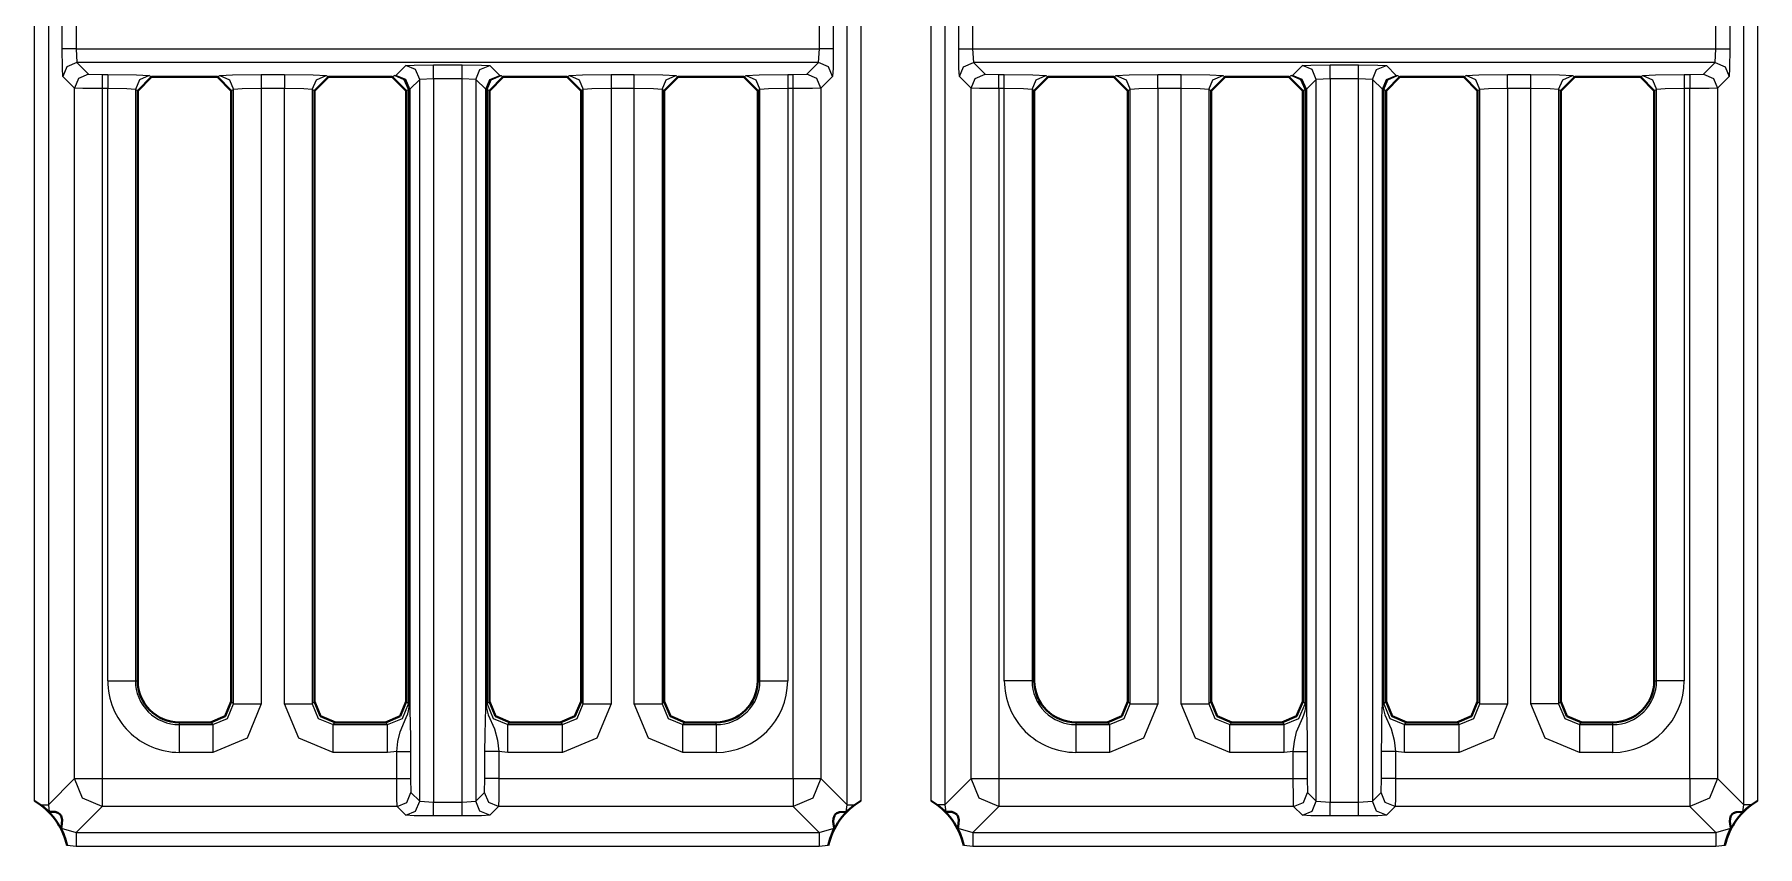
# Model space of a CAD drawing. Header units: millimetres. Extents: x 0 to 2941, y -405 to 1422.
# Drawn here: x 451.8 to 513.9, y 1053.7 to 1082.9 of the extents above; entities that cross this region are included whole.
import ezdxf

# ---------------------------------------------------------------- set-up
doc = ezdxf.new("R2010")
doc.units = ezdxf.units.MM
doc.layers.add('FINE', color=9, linetype='Continuous')
doc.layers.add('OUTLINE', color=7, linetype='Continuous')

msp = doc.modelspace()

# ---------------------------------------------------------------- linework, layer by layer
at = {"layer": 'FINE', "lineweight": 9}
for p, q in [((451.78, 1055.348), (451.78, 1109.928)), ((452.28, 1109.928), (452.28, 1055.203)), ((481.054, 1055.203), (481.054, 1109.928)), ((481.553, 1109.928), (481.553, 1055.348)), ((484.08, 1055.348), (484.08, 1109.928)), ((484.579, 1109.928), (484.579, 1055.203)), ((513.354, 1055.203), (513.354, 1109.928)), ((513.853, 1109.928), (513.853, 1055.348)), ((452.778, 1082.427), (452.778, 1083.453)), ((453.278, 1083.453), (453.278, 1082.427)), ((485.078, 1082.427), (485.078, 1083.453)), ((512.855, 1083.453), (512.855, 1082.427)), ((453.278, 1082.427), (453.303, 1081.928)), ((480.03, 1081.928), (480.055, 1082.427)), ((485.578, 1082.427), (485.603, 1081.928)), ((512.33, 1081.928), (512.356, 1082.427)), ((453.223, 1081.008), (452.803, 1081.428)), ((453.303, 1081.928), (453.723, 1081.508)), ((480.03, 1081.928), (453.303, 1081.928)), ((453.723, 1081.508), (454.223, 1081.495)), ((454.223, 1081.495), (454.419, 1081.495)), ((455.916, 1081.458), (455.999, 1081.417)), ((458.37, 1081.417), (458.452, 1081.458)), ((459.95, 1081.495), (460.79, 1081.495)), ((462.288, 1081.458), (462.37, 1081.417)), ((464.67, 1081.417), (464.752, 1081.458)), ((464.752, 1081.458), (464.8, 1081.466)), ((464.8, 1081.466), (465.157, 1081.823)), ((466.157, 1081.349), (465.657, 1081.323)), ((466.157, 1081.849), (467.182, 1081.849)), ((467.182, 1055.306), (467.182, 1081.349)), ((467.682, 1081.323), (467.182, 1081.349)), ((468.182, 1081.823), (468.539, 1081.466)), ((468.539, 1081.466), (468.588, 1081.458)), ((468.588, 1081.458), (468.67, 1081.417)), ((470.97, 1081.417), (471.052, 1081.458)), ((472.55, 1081.495), (473.39, 1081.495)), ((474.888, 1081.458), (474.97, 1081.417)), ((477.335, 1081.417), (477.417, 1081.458)), ((478.915, 1081.495), (479.11, 1081.495)), ((479.11, 1081.495), (479.61, 1081.508)), ((479.61, 1081.508), (480.03, 1081.928)), ((480.53, 1081.428), (480.11, 1081.008)), ((488.216, 1081.458), (488.298, 1081.417)), ((490.67, 1081.417), (490.752, 1081.458)), ((492.25, 1081.495), (493.09, 1081.495)), ((494.588, 1081.458), (494.67, 1081.417)), ((496.97, 1081.417), (497.052, 1081.458)), ((497.052, 1081.458), (497.1, 1081.466)), ((497.1, 1081.466), (497.457, 1081.823)), ((497.957, 1081.323), (497.6, 1080.966)), ((498.457, 1081.349), (497.957, 1081.323)), ((497.957, 1055.331), (497.957, 1081.323)), ((498.457, 1081.849), (499.483, 1081.849)), ((498.457, 1081.349), (498.457, 1055.306)), ((499.483, 1081.349), (498.457, 1081.349)), ((499.483, 1055.306), (499.483, 1081.349)), ((499.982, 1081.323), (499.483, 1081.349)), ((500.34, 1080.966), (499.982, 1081.323)), ((499.982, 1081.323), (499.982, 1055.331)), ((500.482, 1081.823), (500.839, 1081.466)), ((500.839, 1081.466), (500.888, 1081.458)), ((500.888, 1081.458), (500.97, 1081.417)), ((503.27, 1081.417), (503.352, 1081.458)), ((504.85, 1081.495), (505.69, 1081.495)), ((507.187, 1081.458), (507.27, 1081.417)), ((509.635, 1081.417), (509.717, 1081.458)), ((511.215, 1081.495), (511.41, 1081.495)), ((511.41, 1081.495), (511.91, 1081.508)), ((511.91, 1081.508), (512.33, 1081.928)), ((512.83, 1081.428), (512.41, 1081.008)), ((453.223, 1056.147), (453.223, 1081.008)), ((454.223, 1080.995), (454.223, 1056.147)), ((454.419, 1080.995), (454.223, 1080.995)), ((454.419, 1059.672), (454.419, 1080.995)), ((455.498, 1080.917), (455.417, 1080.958)), ((455.417, 1080.958), (455.417, 1059.672)), ((459.95, 1080.995), (459.95, 1058.84)), ((465.251, 1080.958), (465.17, 1080.917)), ((465.283, 1080.966), (465.251, 1080.958)), ((465.251, 1058.84), (465.251, 1080.958)), ((465.283, 1058.84), (465.283, 1080.966)), ((465.3, 1080.966), (465.3, 1058.84)), ((468.056, 1080.966), (468.056, 1058.84)), ((468.088, 1080.958), (468.056, 1080.966)), ((468.17, 1080.917), (468.088, 1080.958)), ((468.088, 1080.958), (468.088, 1058.84)), ((472.55, 1080.995), (472.55, 1058.84)), ((474.47, 1080.917), (474.388, 1080.958)), ((474.388, 1080.958), (474.388, 1058.84)), ((478.915, 1080.995), (478.915, 1059.672)), ((480.11, 1081.008), (480.11, 1056.147)), ((493.09, 1080.995), (492.25, 1080.995)), ((492.25, 1080.995), (492.25, 1058.84)), ((493.09, 1058.84), (493.09, 1080.995)), ((494.088, 1080.958), (494.088, 1058.84)), ((494.17, 1080.917), (494.088, 1080.958)), ((497.551, 1080.958), (497.47, 1080.917)), ((497.583, 1080.966), (497.551, 1080.958)), ((497.551, 1058.84), (497.551, 1080.958)), ((497.583, 1058.84), (497.583, 1080.966)), ((497.6, 1080.966), (497.6, 1058.84)), ((500.34, 1058.84), (500.34, 1080.966)), ((500.356, 1080.966), (500.356, 1058.84)), ((500.388, 1080.958), (500.356, 1080.966)), ((500.47, 1080.917), (500.388, 1080.958)), ((500.388, 1080.958), (500.388, 1058.84)), ((504.85, 1080.995), (504.85, 1058.84)), ((505.69, 1080.995), (504.85, 1080.995)), ((505.69, 1058.84), (505.69, 1080.995)), ((511.215, 1080.995), (511.215, 1059.672)), ((511.41, 1080.995), (511.215, 1080.995)), ((511.41, 1056.147), (511.41, 1080.995)), ((512.41, 1081.008), (512.41, 1056.147)), ((455.417, 1059.672), (455.498, 1059.672)), ((477.835, 1059.672), (477.916, 1059.672)), ((510.135, 1059.672), (510.216, 1059.672)), ((458.87, 1058.921), (458.951, 1058.84)), ((465.17, 1058.921), (465.251, 1058.84)), ((468.088, 1058.84), (468.17, 1058.921)), ((471.47, 1058.921), (471.551, 1058.84)), ((474.388, 1058.84), (474.47, 1058.921)), ((494.088, 1058.84), (494.17, 1058.921)), ((497.47, 1058.921), (497.551, 1058.84)), ((500.388, 1058.84), (500.47, 1058.921)), ((503.77, 1058.921), (503.851, 1058.84)), ((506.688, 1058.84), (506.77, 1058.921)), ((456.998, 1058.172), (456.998, 1058.091)), ((456.998, 1058.091), (458.202, 1058.091)), ((458.202, 1058.091), (458.121, 1058.172)), ((464.502, 1058.091), (464.421, 1058.172)), ((468.919, 1058.172), (468.837, 1058.091)), ((468.837, 1058.091), (470.802, 1058.091)), ((470.802, 1058.091), (470.721, 1058.172)), ((475.219, 1058.172), (475.137, 1058.091)), ((475.137, 1058.091), (476.335, 1058.091)), ((476.335, 1058.091), (476.335, 1058.172)), ((494.919, 1058.172), (494.837, 1058.091)), ((494.837, 1058.091), (496.802, 1058.091)), ((496.802, 1058.091), (496.721, 1058.172)), ((501.219, 1058.172), (501.137, 1058.091)), ((501.137, 1058.091), (503.102, 1058.091)), ((503.102, 1058.091), (503.021, 1058.172)), ((507.519, 1058.172), (507.437, 1058.091)), ((507.437, 1058.091), (508.635, 1058.091)), ((508.635, 1058.091), (508.635, 1058.172)), ((464.829, 1057.123), (464.502, 1057.092)), ((465.329, 1057.123), (465.329, 1056.147)), ((468.01, 1056.147), (468.01, 1057.123)), ((468.837, 1057.092), (468.51, 1057.123)), ((497.629, 1057.123), (497.629, 1056.147)), ((500.31, 1056.147), (500.31, 1057.123)), ((501.137, 1057.092), (500.81, 1057.123)), ((458.202, 1057.092), (456.998, 1057.092)), ((464.502, 1057.092), (462.537, 1057.092)), ((470.802, 1057.092), (468.837, 1057.092)), ((476.335, 1057.092), (475.137, 1057.092)), ((490.502, 1057.092), (489.299, 1057.092)), ((503.102, 1057.092), (501.137, 1057.092)), ((508.635, 1057.092), (507.437, 1057.092)), ((452.28, 1055.203), (453.223, 1056.147)), ((465.329, 1056.147), (465.342, 1055.647)), ((467.998, 1055.647), (468.01, 1056.147)), ((480.11, 1056.147), (481.054, 1055.203)), ((484.579, 1055.203), (485.523, 1056.147)), ((497.629, 1056.147), (497.642, 1055.647)), ((500.298, 1055.647), (500.31, 1056.147)), ((512.41, 1056.147), (513.354, 1055.203)), ((465.342, 1055.647), (465.657, 1055.331)), ((465.657, 1055.331), (466.157, 1055.306)), ((466.157, 1055.306), (467.182, 1055.306)), ((467.182, 1055.306), (467.682, 1055.331)), ((497.642, 1055.647), (497.957, 1055.331)), ((497.957, 1055.331), (498.457, 1055.306)), ((498.457, 1055.306), (499.483, 1055.306)), ((499.483, 1055.306), (499.982, 1055.331)), ((499.982, 1055.331), (500.298, 1055.647)), ((452.28, 1055.203), (452.313, 1054.948)), ((454.223, 1055.147), (453.279, 1054.203)), ((464.842, 1055.147), (454.223, 1055.147)), ((465.157, 1054.832), (464.842, 1055.147)), ((467.182, 1054.806), (466.157, 1054.806)), ((468.497, 1055.147), (468.182, 1054.832)), ((479.11, 1055.147), (468.497, 1055.147)), ((480.054, 1054.203), (479.11, 1055.147)), ((481.021, 1054.948), (481.054, 1055.203)), ((484.579, 1055.203), (484.613, 1054.948)), ((486.523, 1055.147), (485.579, 1054.203)), ((499.483, 1054.806), (498.457, 1054.806)), ((500.797, 1055.147), (500.482, 1054.832)), ((511.41, 1055.147), (500.797, 1055.147)), ((512.354, 1054.203), (511.41, 1055.147)), ((513.321, 1054.948), (513.354, 1055.203)), ((453.279, 1054.203), (480.054, 1054.203)), ((480.054, 1054.203), (480.593, 1054.361)), ((485.04, 1054.361), (485.579, 1054.203)), ((485.579, 1054.203), (512.354, 1054.203)), ((512.354, 1054.203), (512.893, 1054.361)), ((480.377, 1053.739), (480.054, 1053.703)), ((512.677, 1053.739), (512.354, 1053.703))]:
    msp.add_line(p, q, dxfattribs=at)
for points in [[(480.53, 1084.453), (480.548, 1084.151), (480.555, 1083.453), (480.555, 1082.427)], [(453.278, 1082.427), (480.055, 1082.427), (480.055, 1083.453)], [(453.278, 1082.427), (452.929, 1082.427), (452.778, 1082.427)], [(452.803, 1081.428), (452.785, 1081.73), (452.778, 1082.427)], [(480.555, 1082.427), (480.404, 1082.427), (480.055, 1082.427)], [(480.555, 1082.427), (480.548, 1081.73), (480.53, 1081.428)], [(485.078, 1082.427), (485.229, 1082.427), (485.578, 1082.427)], [(485.103, 1081.428), (485.085, 1081.73), (485.078, 1082.427)], [(512.356, 1082.427), (512.704, 1082.427), (512.855, 1082.427)], [(512.855, 1082.427), (512.848, 1081.73), (512.83, 1081.428)], [(453.303, 1081.928), (452.95, 1081.781), (452.803, 1081.428)], [(453.723, 1081.508), (453.37, 1081.361), (453.223, 1081.008)], [(454.223, 1081.495), (454.223, 1081.344), (454.223, 1080.995)], [(454.419, 1081.495), (454.419, 1081.344), (454.419, 1080.995)], [(454.419, 1081.495), (455.451, 1081.484), (455.916, 1081.458)], [(455.916, 1081.458), (455.564, 1081.311), (455.417, 1080.958)], [(458.452, 1081.458), (458.917, 1081.484), (459.95, 1081.495)], [(458.452, 1081.458), (458.804, 1081.311), (458.951, 1080.958)], [(459.95, 1081.495), (459.95, 1081.344), (459.95, 1080.995)], [(460.79, 1081.495), (460.79, 1081.344), (460.79, 1080.995)], [(460.79, 1081.495), (461.822, 1081.484), (462.288, 1081.458)], [(461.788, 1080.958), (461.935, 1081.311), (462.288, 1081.458)], [(465.251, 1080.958), (465.104, 1081.311), (464.752, 1081.458)], [(465.3, 1080.966), (465.153, 1081.319), (464.8, 1081.466)], [(465.283, 1080.966), (465.14, 1081.318), (464.8, 1081.466)], [(465.157, 1081.823), (465.459, 1081.841), (466.157, 1081.849)], [(465.657, 1081.323), (465.51, 1081.676), (465.157, 1081.823)], [(465.657, 1055.331), (465.657, 1081.323), (465.3, 1080.966)], [(466.157, 1081.349), (466.157, 1081.697), (466.157, 1081.849)], [(467.182, 1081.349), (466.157, 1081.349), (466.157, 1055.306)], [(467.182, 1081.349), (467.182, 1081.697), (467.182, 1081.849)], [(467.182, 1081.849), (467.88, 1081.841), (468.182, 1081.823)], [(467.682, 1081.323), (467.829, 1081.676), (468.182, 1081.823)], [(468.04, 1058.84), (468.04, 1080.966), (467.682, 1081.323), (467.682, 1055.331), (467.998, 1055.647)], [(468.04, 1080.966), (468.186, 1081.319), (468.539, 1081.466)], [(468.056, 1080.966), (468.199, 1081.318), (468.539, 1081.466)], [(468.088, 1080.958), (468.235, 1081.311), (468.588, 1081.458)], [(471.052, 1081.458), (471.517, 1081.484), (472.55, 1081.495)], [(471.052, 1081.458), (471.405, 1081.311), (471.551, 1080.958)], [(472.55, 1081.495), (472.55, 1081.344), (472.55, 1080.995)], [(473.39, 1080.995), (473.39, 1081.344), (473.39, 1081.495)], [(473.39, 1081.495), (474.422, 1081.484), (474.888, 1081.458)], [(474.388, 1080.958), (474.535, 1081.311), (474.888, 1081.458)], [(477.417, 1081.458), (477.882, 1081.484), (478.915, 1081.495)], [(477.417, 1081.458), (477.769, 1081.311), (477.916, 1080.958)], [(478.915, 1081.495), (478.915, 1081.344), (478.915, 1080.995)], [(479.11, 1080.995), (479.11, 1081.344), (479.11, 1081.495)], [(480.11, 1081.008), (479.963, 1081.361), (479.61, 1081.508)], [(480.53, 1081.428), (480.383, 1081.781), (480.03, 1081.928)], [(485.103, 1081.428), (485.25, 1081.781), (485.603, 1081.928)], [(485.523, 1056.147), (485.523, 1081.008), (485.103, 1081.428)], [(485.523, 1081.008), (485.67, 1081.361), (486.023, 1081.508)], [(512.33, 1081.928), (485.603, 1081.928), (486.023, 1081.508)], [(486.023, 1081.508), (486.523, 1081.495), (486.719, 1081.495)], [(486.523, 1080.995), (486.523, 1081.344), (486.523, 1081.495)], [(486.719, 1080.995), (486.719, 1081.344), (486.719, 1081.495)], [(486.719, 1081.495), (487.751, 1081.484), (488.216, 1081.458)], [(487.717, 1080.958), (487.864, 1081.311), (488.216, 1081.458)], [(490.752, 1081.458), (491.217, 1081.484), (492.25, 1081.495)], [(490.752, 1081.458), (491.104, 1081.311), (491.251, 1080.958)], [(492.25, 1080.995), (492.25, 1081.344), (492.25, 1081.495)], [(493.09, 1080.995), (493.09, 1081.344), (493.09, 1081.495)], [(493.09, 1081.495), (494.122, 1081.484), (494.588, 1081.458)], [(494.088, 1080.958), (494.235, 1081.311), (494.588, 1081.458)], [(497.551, 1080.958), (497.405, 1081.311), (497.052, 1081.458)], [(497.6, 1080.966), (497.453, 1081.319), (497.1, 1081.466)], [(497.583, 1080.966), (497.44, 1081.318), (497.1, 1081.466)], [(497.457, 1081.823), (497.759, 1081.841), (498.457, 1081.849)], [(497.957, 1081.323), (497.81, 1081.676), (497.457, 1081.823)], [(498.457, 1081.349), (498.457, 1081.697), (498.457, 1081.849)], [(499.483, 1081.349), (499.483, 1081.697), (499.483, 1081.849)], [(499.483, 1081.849), (500.18, 1081.841), (500.482, 1081.823)], [(499.982, 1081.323), (500.129, 1081.676), (500.482, 1081.823)], [(500.34, 1080.966), (500.486, 1081.319), (500.839, 1081.466)], [(500.356, 1080.966), (500.499, 1081.318), (500.839, 1081.466)], [(500.388, 1080.958), (500.535, 1081.311), (500.888, 1081.458)], [(503.352, 1081.458), (503.817, 1081.484), (504.85, 1081.495)], [(503.851, 1080.958), (503.704, 1081.311), (503.352, 1081.458)], [(504.85, 1080.995), (504.85, 1081.344), (504.85, 1081.495)], [(505.69, 1080.995), (505.69, 1081.344), (505.69, 1081.495)], [(505.69, 1081.495), (506.722, 1081.484), (507.187, 1081.458)], [(506.688, 1080.958), (506.835, 1081.311), (507.187, 1081.458)], [(509.717, 1081.458), (510.182, 1081.484), (511.215, 1081.495)], [(509.717, 1081.458), (510.07, 1081.311), (510.216, 1080.958)], [(511.215, 1081.495), (511.215, 1081.344), (511.215, 1080.995)], [(511.41, 1081.495), (511.41, 1081.344), (511.41, 1080.995)], [(511.91, 1081.508), (512.263, 1081.361), (512.41, 1081.008)], [(512.33, 1081.928), (512.683, 1081.781), (512.83, 1081.428)], [(454.223, 1080.995), (453.525, 1080.999), (453.223, 1081.008)], [(455.417, 1080.958), (455.107, 1080.984), (454.419, 1080.995)], [(458.951, 1058.84), (458.951, 1080.958), (458.87, 1080.917)], [(459.95, 1080.995), (459.261, 1080.984), (458.951, 1080.958)], [(460.79, 1058.84), (460.79, 1080.995), (459.95, 1080.995)], [(461.788, 1080.958), (461.478, 1080.984), (460.79, 1080.995)], [(461.87, 1080.917), (461.788, 1080.958), (461.788, 1058.84), (461.87, 1058.921)], [(465.3, 1080.966), (465.295, 1080.966), (465.283, 1080.966)], [(468.056, 1080.966), (468.045, 1080.966), (468.04, 1080.966)], [(471.551, 1058.84), (471.551, 1080.958), (471.47, 1080.917)], [(472.55, 1080.995), (471.861, 1080.984), (471.551, 1080.958)], [(473.39, 1058.84), (473.39, 1080.995), (472.55, 1080.995)], [(474.388, 1080.958), (474.078, 1080.984), (473.39, 1080.995)], [(477.916, 1059.672), (477.916, 1080.958), (477.835, 1080.917)], [(478.915, 1080.995), (478.226, 1080.984), (477.916, 1080.958)], [(479.11, 1056.147), (479.11, 1080.995), (478.915, 1080.995)], [(480.11, 1081.008), (479.808, 1080.999), (479.11, 1080.995)], [(486.523, 1080.995), (485.825, 1080.999), (485.523, 1081.008)], [(486.719, 1059.672), (486.719, 1080.995), (486.523, 1080.995), (486.523, 1056.147)], [(487.717, 1080.958), (487.407, 1080.984), (486.719, 1080.995)], [(487.799, 1080.917), (487.717, 1080.958), (487.717, 1059.672), (487.799, 1059.672)], [(491.17, 1058.921), (491.251, 1058.84), (491.251, 1080.958), (491.17, 1080.917)], [(492.25, 1080.995), (491.561, 1080.984), (491.251, 1080.958)], [(494.088, 1080.958), (493.778, 1080.984), (493.09, 1080.995)], [(497.6, 1080.966), (497.595, 1080.966), (497.583, 1080.966)], [(500.356, 1080.966), (500.344, 1080.966), (500.34, 1080.966)], [(503.851, 1058.84), (503.851, 1080.958), (503.77, 1080.917)], [(504.85, 1080.995), (504.161, 1080.984), (503.851, 1080.958)], [(506.688, 1080.958), (506.378, 1080.984), (505.69, 1080.995)], [(506.77, 1080.917), (506.688, 1080.958), (506.688, 1058.84)], [(510.216, 1059.672), (510.216, 1080.958), (510.135, 1080.917)], [(511.215, 1080.995), (510.526, 1080.984), (510.216, 1080.958)], [(512.41, 1081.008), (512.108, 1080.999), (511.41, 1080.995)], [(454.419, 1059.672), (455.107, 1059.672), (455.417, 1059.672)], [(477.916, 1059.672), (478.226, 1059.672), (478.915, 1059.672)], [(487.717, 1059.672), (487.407, 1059.672), (486.719, 1059.672)], [(511.215, 1059.672), (510.526, 1059.672), (510.216, 1059.672)], [(458.202, 1058.091), (458.733, 1058.309), (458.951, 1058.84)], [(459.95, 1058.84), (459.438, 1057.604), (458.202, 1057.092)], [(458.951, 1058.84), (459.261, 1058.84), (459.95, 1058.84)], [(460.79, 1058.84), (461.478, 1058.84), (461.788, 1058.84)], [(462.537, 1057.092), (461.301, 1057.604), (460.79, 1058.84)], [(461.788, 1058.84), (462.006, 1058.309), (462.537, 1058.091)], [(464.502, 1058.091), (465.033, 1058.309), (465.251, 1058.84)], [(464.829, 1057.123), (464.872, 1057.487), (464.95, 1057.83), (465.175, 1058.348), (465.226, 1058.485), (465.255, 1058.591), (465.278, 1058.737), (465.283, 1058.807), (465.283, 1058.84)], [(465.251, 1058.84), (465.262, 1058.84), (465.283, 1058.84)], [(465.283, 1058.84), (465.295, 1058.84), (465.3, 1058.84)], [(465.3, 1058.84), (465.3, 1058.827), (465.3, 1058.8), (465.301, 1058.741), (465.303, 1058.692), (465.305, 1058.618), (465.32, 1058.124), (465.326, 1057.653), (465.329, 1057.123)], [(468.01, 1057.123), (468.013, 1057.715), (468.023, 1058.263), (468.036, 1058.671), (468.039, 1058.779), (468.039, 1058.813), (468.04, 1058.84)], [(468.056, 1058.84), (468.045, 1058.84), (468.04, 1058.84)], [(468.056, 1058.84), (468.078, 1058.84), (468.088, 1058.84)], [(468.056, 1058.84), (468.058, 1058.77), (468.067, 1058.683), (468.127, 1058.444), (468.349, 1057.944), (468.46, 1057.53), (468.51, 1057.123)], [(468.088, 1058.84), (468.306, 1058.309), (468.837, 1058.091)], [(470.802, 1058.091), (471.333, 1058.309), (471.551, 1058.84)], [(472.55, 1058.84), (472.038, 1057.604), (470.802, 1057.092)], [(471.551, 1058.84), (471.861, 1058.84), (472.55, 1058.84)], [(473.39, 1058.84), (474.078, 1058.84), (474.388, 1058.84)], [(475.137, 1057.092), (473.901, 1057.604), (473.39, 1058.84)], [(474.388, 1058.84), (474.606, 1058.309), (475.137, 1058.091)], [(490.502, 1058.091), (491.033, 1058.309), (491.251, 1058.84)], [(492.25, 1058.84), (491.738, 1057.604), (490.502, 1057.092)], [(491.251, 1058.84), (491.561, 1058.84), (492.25, 1058.84)], [(493.09, 1058.84), (493.778, 1058.84), (494.088, 1058.84)], [(494.837, 1057.092), (493.601, 1057.604), (493.09, 1058.84)], [(494.088, 1058.84), (494.306, 1058.309), (494.837, 1058.091)], [(496.802, 1058.091), (497.333, 1058.309), (497.551, 1058.84)], [(497.129, 1057.123), (497.172, 1057.487), (497.25, 1057.83), (497.475, 1058.348), (497.526, 1058.485), (497.555, 1058.591), (497.578, 1058.737), (497.583, 1058.807), (497.583, 1058.84)], [(497.551, 1058.84), (497.562, 1058.84), (497.583, 1058.84)], [(497.583, 1058.84), (497.595, 1058.84), (497.6, 1058.84)], [(497.6, 1058.84), (497.6, 1058.827), (497.6, 1058.8), (497.601, 1058.741), (497.603, 1058.692), (497.605, 1058.618), (497.62, 1058.124), (497.627, 1057.653), (497.629, 1057.123)], [(500.31, 1057.123), (500.313, 1057.715), (500.323, 1058.263), (500.336, 1058.671), (500.339, 1058.779), (500.339, 1058.813), (500.34, 1058.84)], [(500.356, 1058.84), (500.344, 1058.84), (500.34, 1058.84)], [(500.356, 1058.84), (500.377, 1058.84), (500.388, 1058.84)], [(500.356, 1058.84), (500.358, 1058.77), (500.367, 1058.683), (500.427, 1058.444), (500.649, 1057.944), (500.76, 1057.53), (500.81, 1057.123)], [(500.388, 1058.84), (500.606, 1058.309), (501.137, 1058.091)], [(503.102, 1058.091), (503.633, 1058.309), (503.851, 1058.84)], [(504.85, 1058.84), (504.338, 1057.604), (503.102, 1057.092)], [(503.851, 1058.84), (504.161, 1058.84), (504.85, 1058.84)], [(506.688, 1058.84), (506.378, 1058.84), (505.69, 1058.84)], [(507.437, 1057.092), (506.201, 1057.604), (505.69, 1058.84)], [(506.688, 1058.84), (506.906, 1058.309), (507.437, 1058.091)], [(456.998, 1058.091), (456.998, 1057.781), (456.998, 1057.092)], [(458.202, 1058.091), (458.202, 1057.781), (458.202, 1057.092)], [(462.619, 1058.172), (462.537, 1058.091), (464.502, 1058.091)], [(462.537, 1057.092), (462.537, 1057.781), (462.537, 1058.091)], [(464.502, 1057.092), (464.502, 1057.781), (464.502, 1058.091)], [(468.837, 1057.092), (468.837, 1057.781), (468.837, 1058.091)], [(470.802, 1057.092), (470.802, 1057.781), (470.802, 1058.091)], [(475.137, 1057.092), (475.137, 1057.781), (475.137, 1058.091)], [(476.335, 1058.091), (476.335, 1057.781), (476.335, 1057.092)], [(489.299, 1058.172), (489.299, 1058.091), (490.502, 1058.091), (490.421, 1058.172)], [(489.299, 1058.091), (489.299, 1057.781), (489.299, 1057.092)], [(490.502, 1058.091), (490.502, 1057.781), (490.502, 1057.092)], [(494.837, 1057.092), (494.837, 1057.781), (494.837, 1058.091)], [(496.802, 1057.092), (496.802, 1057.781), (496.802, 1058.091)], [(501.137, 1057.092), (501.137, 1057.781), (501.137, 1058.091)], [(503.102, 1057.092), (503.102, 1057.781), (503.102, 1058.091)], [(507.437, 1058.091), (507.437, 1057.781), (507.437, 1057.092)], [(508.635, 1057.092), (508.635, 1057.781), (508.635, 1058.091)], [(454.223, 1056.147), (464.829, 1056.147), (464.829, 1057.123)], [(464.829, 1057.123), (465.178, 1057.123), (465.329, 1057.123)], [(468.51, 1057.123), (468.161, 1057.123), (468.01, 1057.123)], [(468.51, 1057.123), (468.51, 1056.147), (479.11, 1056.147)], [(486.523, 1056.147), (497.129, 1056.147), (497.129, 1057.123)], [(497.129, 1057.123), (496.802, 1057.092), (494.837, 1057.092)], [(497.129, 1057.123), (497.478, 1057.123), (497.629, 1057.123)], [(500.81, 1057.123), (500.461, 1057.123), (500.31, 1057.123)], [(500.81, 1057.123), (500.81, 1056.147), (511.41, 1056.147)], [(453.223, 1056.147), (453.525, 1056.147), (454.223, 1056.147), (454.223, 1055.449), (454.223, 1055.147)], [(454.223, 1055.147), (453.516, 1055.44), (453.223, 1056.147)], [(464.829, 1056.147), (465.178, 1056.147), (465.329, 1056.147)], [(464.842, 1055.147), (464.833, 1055.449), (464.829, 1056.147)], [(468.51, 1056.147), (468.161, 1056.147), (468.01, 1056.147)], [(468.51, 1056.147), (468.507, 1055.449), (468.497, 1055.147)], [(479.11, 1056.147), (479.808, 1056.147), (480.11, 1056.147)], [(480.11, 1056.147), (479.817, 1055.44), (479.11, 1055.147)], [(479.11, 1056.147), (479.11, 1055.449), (479.11, 1055.147)], [(485.523, 1056.147), (485.825, 1056.147), (486.523, 1056.147), (486.523, 1055.449), (486.523, 1055.147)], [(486.523, 1055.147), (485.816, 1055.44), (485.523, 1056.147)], [(497.129, 1056.147), (497.478, 1056.147), (497.629, 1056.147)], [(497.142, 1055.147), (497.133, 1055.449), (497.129, 1056.147)], [(500.81, 1056.147), (500.461, 1056.147), (500.31, 1056.147)], [(500.81, 1056.147), (500.806, 1055.449), (500.797, 1055.147)], [(511.41, 1056.147), (512.108, 1056.147), (512.41, 1056.147)], [(512.41, 1056.147), (512.117, 1055.44), (511.41, 1055.147)], [(511.41, 1056.147), (511.41, 1055.449), (511.41, 1055.147)], [(464.842, 1055.147), (465.195, 1055.294), (465.342, 1055.647)], [(465.157, 1054.832), (465.51, 1054.978), (465.657, 1055.331)], [(466.157, 1054.806), (466.157, 1054.957), (466.157, 1055.306)], [(467.182, 1054.806), (467.182, 1054.957), (467.182, 1055.306)], [(468.182, 1054.832), (467.829, 1054.978), (467.682, 1055.331)], [(468.497, 1055.147), (468.144, 1055.294), (467.998, 1055.647)], [(497.142, 1055.147), (497.495, 1055.294), (497.642, 1055.647)], [(497.457, 1054.832), (497.81, 1054.978), (497.957, 1055.331)], [(498.457, 1054.806), (498.457, 1054.957), (498.457, 1055.306)], [(499.483, 1054.806), (499.483, 1054.957), (499.483, 1055.306)], [(500.482, 1054.832), (500.129, 1054.978), (499.982, 1055.331)], [(500.797, 1055.147), (500.444, 1055.294), (500.298, 1055.647)], [(452.002, 1055.203), (452.201, 1055.203), (452.28, 1055.203)], [(466.157, 1054.806), (465.459, 1054.813), (465.157, 1054.832)], [(468.182, 1054.832), (467.88, 1054.813), (467.182, 1054.806)], [(481.054, 1055.203), (481.132, 1055.203), (481.331, 1055.203)], [(484.579, 1055.203), (484.501, 1055.203), (484.302, 1055.203)], [(497.457, 1054.832), (497.142, 1055.147), (486.523, 1055.147)], [(498.457, 1054.806), (497.759, 1054.813), (497.457, 1054.832)], [(500.482, 1054.832), (500.18, 1054.813), (499.483, 1054.806)], [(513.631, 1055.203), (513.432, 1055.203), (513.354, 1055.203)], [(452.74, 1054.361), (453.279, 1054.203), (453.279, 1054.052), (453.279, 1053.703)], [(480.054, 1054.203), (480.054, 1054.052), (480.054, 1053.703)], [(485.579, 1054.203), (485.579, 1054.052), (485.579, 1053.703)], [(512.354, 1054.203), (512.354, 1054.052), (512.354, 1053.703)], [(480.054, 1053.703), (453.279, 1053.703), (452.956, 1053.739)], [(512.354, 1053.703), (485.579, 1053.703), (485.256, 1053.739)]]:
    msp.add_lwpolyline(points, dxfattribs=at)
msp.add_lwpolyline([(485.578, 1082.427), (512.356, 1082.427), (512.356, 1083.453), (485.578, 1083.453)], close=True, dxfattribs=at)
for points in [[(454.419, 1059.672, 0.414223), (456.998, 1057.093)], [(455.417, 1059.672, 0.414214), (456.998, 1058.091)], [(476.335, 1058.091, 0.41419), (477.916, 1059.672)], [(476.335, 1057.093, 0.414189), (478.915, 1059.672)], [(486.719, 1059.672, 0.414223), (489.299, 1057.093)], [(487.717, 1059.672, 0.414214), (489.299, 1058.091)], [(508.635, 1058.091, 0.41419), (510.216, 1059.672)], [(508.635, 1057.093, 0.414189), (511.215, 1059.672)]]:
    msp.add_lwpolyline(points, format="xyb", dxfattribs=at)
at = {"layer": 'OUTLINE', "lineweight": 40}
for p, q in [((455.999, 1081.417), (455.498, 1080.917)), ((458.37, 1081.417), (455.999, 1081.417)), ((458.87, 1080.917), (458.37, 1081.417)), ((462.37, 1081.417), (461.87, 1080.917)), ((464.67, 1081.417), (462.37, 1081.417)), ((465.17, 1080.917), (464.67, 1081.417)), ((468.67, 1081.417), (468.17, 1080.917)), ((470.97, 1081.417), (468.67, 1081.417)), ((471.47, 1080.917), (470.97, 1081.417)), ((474.97, 1081.417), (474.47, 1080.917)), ((477.335, 1081.417), (474.97, 1081.417)), ((477.835, 1080.917), (477.335, 1081.417)), ((488.298, 1081.417), (487.799, 1080.917)), ((490.67, 1081.417), (488.298, 1081.417)), ((491.17, 1080.917), (490.67, 1081.417)), ((494.67, 1081.417), (494.17, 1080.917)), ((496.97, 1081.417), (494.67, 1081.417)), ((497.47, 1080.917), (496.97, 1081.417)), ((500.97, 1081.417), (500.47, 1080.917)), ((503.27, 1081.417), (500.97, 1081.417)), ((503.77, 1080.917), (503.27, 1081.417)), ((507.27, 1081.417), (506.77, 1080.917)), ((509.635, 1081.417), (507.27, 1081.417)), ((510.135, 1080.917), (509.635, 1081.417)), ((455.498, 1080.917), (455.498, 1059.672)), ((458.87, 1080.917), (458.87, 1058.921)), ((461.87, 1080.917), (461.87, 1058.921)), ((465.17, 1080.917), (465.17, 1058.921)), ((468.17, 1080.917), (468.17, 1058.921)), ((471.47, 1080.917), (471.47, 1058.921)), ((474.47, 1080.917), (474.47, 1058.921)), ((477.835, 1080.917), (477.835, 1059.672)), ((487.799, 1080.917), (487.799, 1059.672)), ((491.17, 1080.917), (491.17, 1058.921)), ((494.17, 1080.917), (494.17, 1058.921)), ((497.47, 1080.917), (497.47, 1058.921)), ((500.47, 1080.917), (500.47, 1058.921)), ((503.77, 1080.917), (503.77, 1058.921)), ((506.77, 1080.917), (506.77, 1058.921)), ((510.135, 1080.917), (510.135, 1059.672)), ((456.998, 1058.172), (458.121, 1058.172)), ((462.619, 1058.172), (464.421, 1058.172)), ((468.919, 1058.172), (470.721, 1058.172)), ((475.219, 1058.172), (476.335, 1058.172)), ((489.299, 1058.172), (490.421, 1058.172)), ((494.919, 1058.172), (496.721, 1058.172)), ((501.219, 1058.172), (503.021, 1058.172)), ((507.519, 1058.172), (508.635, 1058.172)), ((481.553, 1055.348), (481.331, 1055.203)), ((484.302, 1055.203), (484.08, 1055.348)), ((513.853, 1055.348), (513.631, 1055.203))]:
    msp.add_line(p, q, dxfattribs=at)
for points in [[(455.499, 1059.672, 0.414188), (456.998, 1058.172)], [(476.335, 1058.172, 0.414214), (477.835, 1059.672)], [(487.799, 1059.672, 0.414214), (489.299, 1058.172)], [(508.635, 1058.172, 0.414214), (510.135, 1059.672)], [(452.956, 1053.739, 0.207895), (451.78, 1055.348)], [(481.553, 1055.348, 0.207839), (480.377, 1053.739)], [(485.256, 1053.739, 0.207864), (484.08, 1055.348)], [(513.853, 1055.348, 0.207839), (512.677, 1053.739)]]:
    msp.add_lwpolyline(points, format="xyb", dxfattribs=at)
for points in [[(458.121, 1058.172), (458.65, 1058.392), (458.87, 1058.921)], [(461.87, 1058.921), (462.089, 1058.392), (462.619, 1058.172)], [(464.421, 1058.172), (464.95, 1058.392), (465.17, 1058.921)], [(468.17, 1058.921), (468.389, 1058.392), (468.919, 1058.172)], [(470.721, 1058.172), (471.25, 1058.392), (471.47, 1058.921)], [(474.47, 1058.921), (474.689, 1058.392), (475.219, 1058.172)], [(490.421, 1058.172), (490.95, 1058.392), (491.17, 1058.921)], [(494.17, 1058.921), (494.389, 1058.392), (494.919, 1058.172)], [(496.721, 1058.172), (497.25, 1058.392), (497.47, 1058.921)], [(500.47, 1058.921), (500.689, 1058.392), (501.219, 1058.172)], [(503.021, 1058.172), (503.55, 1058.392), (503.77, 1058.921)], [(506.77, 1058.921), (506.989, 1058.392), (507.519, 1058.172)], [(452.313, 1054.948), (452.297, 1054.96), (452.246, 1055.006), (452.112, 1055.12), (452.002, 1055.203), (451.78, 1055.348)], [(452.313, 1054.948), (452.378, 1054.955), (452.524, 1054.95), (452.618, 1054.921), (452.695, 1054.866), (452.707, 1054.853), (452.712, 1054.846), (452.714, 1054.843), (452.716, 1054.841), (452.718, 1054.838), (452.72, 1054.836), (452.722, 1054.832), (452.727, 1054.825), (452.739, 1054.805), (452.758, 1054.762), (452.779, 1054.664), (452.753, 1054.409), (452.74, 1054.361)], [(480.593, 1054.361), (480.574, 1054.435), (480.552, 1054.605), (480.562, 1054.716), (480.597, 1054.811), (480.607, 1054.826), (480.611, 1054.833), (480.613, 1054.836), (480.615, 1054.838), (480.617, 1054.84), (480.618, 1054.842), (480.62, 1054.845), (480.623, 1054.849), (480.631, 1054.858), (480.648, 1054.876), (480.688, 1054.906), (480.785, 1054.945), (481.02, 1054.948)], [(481.331, 1055.203), (481.16, 1055.069), (481.069, 1054.99), (481.032, 1054.956), (481.021, 1054.948)], [(484.613, 1054.948), (484.597, 1054.96), (484.546, 1055.006), (484.412, 1055.12), (484.302, 1055.203)], [(484.613, 1054.948), (484.678, 1054.955), (484.824, 1054.95), (484.918, 1054.921), (484.995, 1054.866), (485.007, 1054.853), (485.012, 1054.846), (485.014, 1054.843), (485.016, 1054.841), (485.018, 1054.838), (485.02, 1054.836), (485.022, 1054.832), (485.028, 1054.825), (485.039, 1054.805), (485.058, 1054.762), (485.079, 1054.664), (485.053, 1054.409), (485.04, 1054.361)], [(512.893, 1054.361), (512.874, 1054.435), (512.852, 1054.605), (512.862, 1054.716), (512.897, 1054.811), (512.907, 1054.826), (512.911, 1054.833), (512.913, 1054.836), (512.915, 1054.838), (512.917, 1054.84), (512.918, 1054.842), (512.92, 1054.845), (512.923, 1054.849), (512.931, 1054.858), (512.948, 1054.876), (512.988, 1054.906), (513.085, 1054.945), (513.32, 1054.948)], [(513.631, 1055.203), (513.46, 1055.069), (513.369, 1054.99), (513.332, 1054.956), (513.321, 1054.948)], [(452.956, 1053.739), (452.89, 1053.98), (452.824, 1054.164), (452.768, 1054.295), (452.746, 1054.344), (452.74, 1054.361)], [(480.593, 1054.361), (480.586, 1054.342), (480.557, 1054.277), (480.489, 1054.111), (480.417, 1053.892), (480.377, 1053.739)], [(485.256, 1053.739), (485.19, 1053.98), (485.124, 1054.164), (485.068, 1054.295), (485.046, 1054.344), (485.04, 1054.361)], [(512.893, 1054.361), (512.886, 1054.342), (512.857, 1054.277), (512.789, 1054.111), (512.717, 1053.892), (512.677, 1053.739)]]:
    msp.add_lwpolyline(points, dxfattribs=at)

doc.saveas('drawing.dxf')
